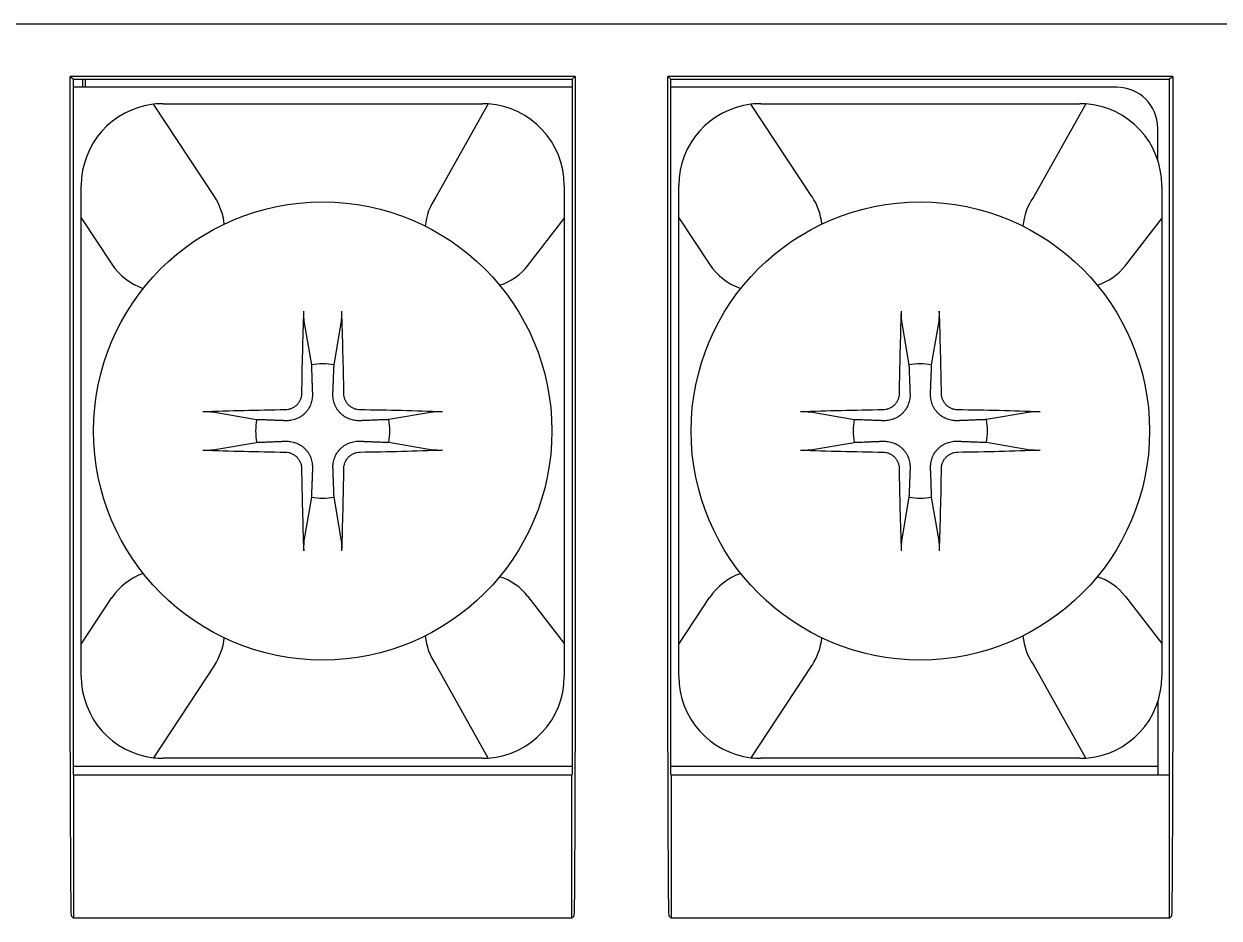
# Model space of a CAD drawing. Header units: millimetres. Extents: x 1618 to 2314, y 422 to 652.
# Drawn here: x 2034.28 to 2048.88, y 559.68 to 570.61 of the extents above; entities that cross this region are included whole.
import ezdxf

# ---------------------------------------------------------------- set-up
doc = ezdxf.new("R2010")
doc.units = ezdxf.units.MM

msp = doc.modelspace()

# ---------------------------------------------------------------- linework, layer by layer
for p, q in [((2013.652, 570.611), (2088.252, 570.611)), ((2041.011, 569.97), (2034.842, 569.97)), ((2034.842, 569.97), (2034.881, 569.936)), ((2034.842, 561.709), (2034.842, 569.97)), ((2034.881, 569.936), (2040.972, 569.936)), ((2034.881, 561.436), (2034.881, 569.936)), ((2034.995, 569.836), (2034.995, 569.936)), ((2035.027, 569.836), (2035.027, 569.936)), ((2041.011, 569.97), (2040.972, 569.936)), ((2040.972, 569.936), (2040.972, 561.436)), ((2041.011, 569.97), (2041.011, 561.709)), ((2048.311, 569.97), (2042.142, 569.97)), ((2042.142, 569.97), (2042.181, 569.936)), ((2042.142, 561.709), (2042.142, 569.97)), ((2042.181, 569.936), (2048.272, 569.936)), ((2042.181, 561.436), (2042.181, 569.936)), ((2048.311, 569.97), (2048.272, 569.936)), ((2048.272, 561.436), (2048.272, 569.936)), ((2048.311, 569.97), (2048.311, 561.709)), ((2040.972, 569.836), (2034.881, 569.836)), ((2047.627, 569.836), (2042.181, 569.836)), ((2036.603, 568.5), (2035.858, 569.629)), ((2035.977, 569.636), (2039.877, 569.636)), ((2039.947, 569.634), (2039.308, 568.492)), ((2043.903, 568.5), (2043.158, 569.629)), ((2043.277, 569.636), (2047.177, 569.636)), ((2047.247, 569.634), (2046.608, 568.492)), ((2048.127, 568.948), (2048.127, 569.336)), ((2034.977, 568.242), (2034.977, 568.636)), ((2040.877, 568.636), (2040.877, 568.234)), ((2042.277, 568.242), (2042.277, 568.636)), ((2048.177, 568.636), (2048.177, 568.234)), ((2034.977, 568.242), (2035.352, 567.673)), ((2034.977, 563.031), (2034.977, 568.242)), ((2040.432, 567.658), (2040.877, 568.234)), ((2040.877, 568.234), (2040.877, 563.038)), ((2042.277, 568.242), (2042.652, 567.673)), ((2042.277, 563.031), (2042.277, 568.242)), ((2047.732, 567.658), (2048.177, 568.234)), ((2048.177, 568.234), (2048.177, 563.038)), ((2037.697, 566.979), (2037.788, 566.444)), ((2038.065, 566.444), (2038.155, 566.979)), ((2044.997, 566.979), (2045.088, 566.444)), ((2045.365, 566.444), (2045.455, 566.979)), ((2037.118, 565.774), (2036.584, 565.865)), ((2039.269, 565.866), (2038.735, 565.775)), ((2044.418, 565.774), (2043.884, 565.865)), ((2046.569, 565.866), (2046.035, 565.775)), ((2036.584, 565.406), (2037.118, 565.497)), ((2038.735, 565.498), (2039.269, 565.407)), ((2043.884, 565.406), (2044.418, 565.497)), ((2046.035, 565.498), (2046.569, 565.407)), ((2037.788, 564.828), (2037.698, 564.293)), ((2038.156, 564.293), (2038.065, 564.828)), ((2045.088, 564.828), (2044.998, 564.293)), ((2045.456, 564.293), (2045.365, 564.828)), ((2034.977, 563.031), (2035.352, 563.599)), ((2040.432, 563.614), (2040.877, 563.038)), ((2042.277, 563.031), (2042.652, 563.599)), ((2047.732, 563.614), (2048.177, 563.038)), ((2034.977, 562.636), (2034.977, 563.031)), ((2040.877, 563.038), (2040.877, 562.636)), ((2042.277, 562.636), (2042.277, 563.031)), ((2048.177, 563.038), (2048.177, 562.636)), ((2036.603, 562.772), (2035.858, 561.643)), ((2039.947, 561.638), (2039.308, 562.78)), ((2043.903, 562.772), (2043.158, 561.643)), ((2047.247, 561.638), (2046.608, 562.78)), ((2048.127, 562.324), (2048.127, 561.536)), ((2040.971, 561.536), (2034.881, 561.536)), ((2039.877, 561.636), (2035.977, 561.636)), ((2048.127, 561.536), (2042.181, 561.536)), ((2047.177, 561.636), (2043.277, 561.636)), ((2048.127, 561.536), (2048.127, 561.433)), ((2034.884, 561.433), (2034.881, 561.436)), ((2034.884, 561.433), (2040.969, 561.433)), ((2034.884, 561.433), (2034.884, 559.683)), ((2040.969, 561.433), (2040.972, 561.436)), ((2040.969, 559.683), (2040.969, 561.433)), ((2042.184, 561.433), (2042.181, 561.436)), ((2042.184, 561.433), (2048.269, 561.433)), ((2042.184, 561.433), (2042.184, 559.683)), ((2048.272, 561.436), (2048.269, 561.433)), ((2048.269, 559.683), (2048.269, 561.433)), ((2034.884, 559.683), (2034.854, 559.709)), ((2040.969, 559.683), (2034.884, 559.683)), ((2040.999, 559.709), (2040.969, 559.683)), ((2042.184, 559.683), (2042.154, 559.709)), ((2048.269, 559.683), (2042.184, 559.683)), ((2048.299, 559.709), (2048.269, 559.683))]:
    msp.add_line(p, q)
for centre in [(2037.927, 565.636), (2045.227, 565.636)]:
    msp.add_circle(centre, 2.8)
for centre, radius, start, end in [((2047.627, 569.336), 0.5, 0, 90), ((2035.977, 568.636), 1, 96.8173, 180), ((2035.977, 568.636), 1, 90, 96.8173), ((2039.877, 568.636), 1, 85.9679, 90), ((2039.877, 568.636), 1, 0, 85.9679), ((2043.277, 568.636), 1, 96.8173, 180), ((2043.277, 568.636), 1, 90, 96.8173), ((2047.177, 568.636), 1, 85.9679, 90), ((2047.177, 568.636), 1, 0, 85.9679), ((2035.978, 568.087), 0.75, 5.9361, 33.4424), ((2039.878, 568.085), 0.7, 144.4374, 175.5132), ((2043.278, 568.087), 0.75, 5.9361, 33.4424), ((2047.178, 568.085), 0.7, 144.4374, 175.5132), ((2035.978, 568.087), 0.75, 213.4424, 251.0511), ((2039.878, 568.085), 0.7, 287.409, 322.3631), ((2043.278, 568.087), 0.75, 213.4424, 251.0511), ((2047.178, 568.085), 0.7, 287.409, 322.3631), ((2037.927, 565.636), 0.82, 80.3013, 99.7447), ((2045.227, 565.636), 0.82, 80.3013, 99.7447), ((2037.927, 565.636), 0.82, 170.3013, 189.7447), ((2037.927, 565.636), 0.82, 350.3013, 9.7447), ((2045.227, 565.636), 0.82, 170.3013, 189.7447), ((2045.227, 565.636), 0.82, 350.3013, 9.7447), ((2037.927, 565.636), 0.82, 260.3013, 279.7447), ((2045.227, 565.636), 0.82, 260.3013, 279.7447), ((2035.978, 563.185), 0.75, 108.9489, 146.5576), ((2039.878, 563.187), 0.7, 37.6369, 72.591), ((2043.278, 563.185), 0.75, 108.9489, 146.5576), ((2047.178, 563.187), 0.7, 37.6369, 72.591), ((2039.878, 563.187), 0.7, 184.4868, 215.5626), ((2047.178, 563.187), 0.7, 184.4868, 215.5626), ((2035.978, 563.185), 0.75, 326.5576, 354.0639), ((2043.278, 563.185), 0.75, 326.5576, 354.0639), ((2035.977, 562.636), 1, 180, 263.1827), ((2039.877, 562.636), 1, 274.0321, 0), ((2043.277, 562.636), 1, 180, 263.1827), ((2047.177, 562.636), 1, 274.0321, 0), ((2035.977, 562.636), 1, 263.1827, 270), ((2039.877, 562.636), 1, 270, 274.0321), ((2043.277, 562.636), 1, 263.1827, 270), ((2047.177, 562.636), 1, 270, 274.0321)]:
    msp.add_arc(centre, radius, start, end)
for centre, major_axis, ratio, start_param, end_param in [((2038.098, 565.635), (0.037, 4.997), 0.087156, 1.273815, 1.479878), ((2037.755, 565.635), (0.041, -4.997), 0.087156, 1.661715, 1.867777), ((2045.398, 565.635), (0.037, 4.997), 0.087156, 1.273815, 1.479878), ((2045.055, 565.635), (0.041, -4.997), 0.087156, 1.661715, 1.867777), ((2037.928, 565.464), (4.997, 0.041), 0.087156, 1.661715, 1.867777), ((2037.925, 565.464), (4.997, -0.037), 0.087156, 1.273815, 1.479878), ((2045.228, 565.464), (4.997, 0.041), 0.087156, 1.661715, 1.867777), ((2045.225, 565.464), (4.997, -0.037), 0.087156, 1.273815, 1.479878), ((2037.928, 565.808), (-4.997, 0.037), 0.087156, 1.273815, 1.479878), ((2037.925, 565.808), (-4.997, -0.041), 0.087156, 1.661715, 1.867777), ((2045.228, 565.808), (-4.997, 0.037), 0.087156, 1.273815, 1.479878), ((2045.225, 565.808), (-4.997, -0.041), 0.087156, 1.661715, 1.867777), ((2038.098, 565.637), (-0.041, 4.997), 0.087156, 1.661715, 1.867777), ((2037.755, 565.637), (-0.037, -4.997), 0.087156, 1.273815, 1.479878), ((2045.398, 565.637), (-0.041, 4.997), 0.087156, 1.661715, 1.867777), ((2045.055, 565.637), (-0.037, -4.997), 0.087156, 1.273815, 1.479878), ((2034.854, 561.709), (0, 2), 0.006109, 1.570796, 3.136357), ((2040.999, 561.709), (0, 2), 0.006109, 3.146827, 4.712389), ((2042.154, 561.709), (0, 2), 0.006109, 1.570796, 3.136358), ((2048.299, 561.709), (0, 2), 0.006109, 3.146827, 4.712389)]:
    msp.add_ellipse(centre, major_axis=major_axis, ratio=ratio, start_param=start_param, end_param=end_param)
for points, knots in [([(2037.693, 567.1), (2037.693, 567.089), (2037.692, 567.077), (2037.692, 567.059), (2037.692, 567.053), (2037.692, 567.041), (2037.693, 567.035), (2037.693, 567.024), (2037.693, 567.019), (2037.694, 567.009), (2037.694, 567.004), (2037.695, 566.996), (2037.695, 566.992), (2037.696, 566.985), (2037.696, 566.981), (2037.697, 566.979)], [0, 0, 0, 0, 0.25, 0.25, 0.375, 0.375, 0.5, 0.5, 0.625, 0.625, 0.75, 0.75, 0.875, 0.875, 1, 1, 1, 1]), ([(2038.155, 566.979), (2038.156, 566.982), (2038.156, 566.985), (2038.157, 566.992), (2038.157, 566.996), (2038.158, 567.004), (2038.158, 567.009), (2038.159, 567.019), (2038.159, 567.025), (2038.159, 567.036), (2038.159, 567.041), (2038.16, 567.053), (2038.16, 567.059), (2038.16, 567.071), (2038.159, 567.077), (2038.159, 567.089), (2038.159, 567.095), (2038.159, 567.1)], [0, 0, 0, 0, 0.125, 0.125, 0.25, 0.25, 0.375, 0.375, 0.5, 0.5, 0.625, 0.625, 0.75, 0.75, 0.875, 0.875, 1, 1, 1, 1]), ([(2044.993, 567.1), (2044.993, 567.089), (2044.992, 567.077), (2044.992, 567.059), (2044.992, 567.053), (2044.992, 567.041), (2044.993, 567.035), (2044.993, 567.024), (2044.993, 567.019), (2044.994, 567.009), (2044.994, 567.004), (2044.995, 566.996), (2044.995, 566.992), (2044.996, 566.985), (2044.996, 566.981), (2044.997, 566.979)], [0, 0, 0, 0, 0.25, 0.25, 0.375, 0.375, 0.5, 0.5, 0.625, 0.625, 0.75, 0.75, 0.875, 0.875, 1, 1, 1, 1]), ([(2045.455, 566.979), (2045.456, 566.982), (2045.456, 566.985), (2045.457, 566.992), (2045.457, 566.996), (2045.458, 567.004), (2045.458, 567.009), (2045.459, 567.019), (2045.459, 567.025), (2045.459, 567.036), (2045.459, 567.041), (2045.46, 567.053), (2045.46, 567.059), (2045.46, 567.071), (2045.459, 567.077), (2045.459, 567.089), (2045.459, 567.095), (2045.459, 567.1)], [0, 0, 0, 0, 0.125, 0.125, 0.25, 0.25, 0.375, 0.375, 0.5, 0.5, 0.625, 0.625, 0.75, 0.75, 0.875, 0.875, 1, 1, 1, 1]), ([(2037.668, 566.092), (2037.668, 566.079), (2037.667, 566.066), (2037.663, 566.047), (2037.661, 566.041), (2037.657, 566.029), (2037.655, 566.023), (2037.647, 566.005), (2037.641, 565.993), (2037.627, 565.972), (2037.619, 565.962), (2037.6, 565.944), (2037.591, 565.936), (2037.574, 565.925), (2037.569, 565.921), (2037.558, 565.915), (2037.552, 565.912), (2037.534, 565.905), (2037.522, 565.901), (2037.496, 565.896), (2037.484, 565.894), (2037.471, 565.894)], [0, 0, 0, 0, 0.125, 0.125, 0.1875, 0.1875, 0.25, 0.25, 0.375, 0.375, 0.5, 0.5, 0.625, 0.625, 0.6875, 0.6875, 0.75, 0.75, 0.875, 0.875, 1, 1, 1, 1]), ([(2037.801, 566.091), (2037.802, 566.07), (2037.801, 566.049), (2037.796, 566.018), (2037.794, 566.008), (2037.789, 565.987), (2037.786, 565.977), (2037.774, 565.946), (2037.765, 565.926), (2037.747, 565.897), (2037.74, 565.888), (2037.726, 565.87), (2037.718, 565.861), (2037.706, 565.849), (2037.701, 565.845), (2037.693, 565.837), (2037.679, 565.826), (2037.665, 565.816), (2037.646, 565.804), (2037.636, 565.798), (2037.616, 565.789), (2037.596, 565.78), (2037.576, 565.774), (2037.555, 565.768), (2037.544, 565.766), (2037.513, 565.761), (2037.493, 565.76), (2037.472, 565.761)], [0, 0, 0, 0, 0.125, 0.125, 0.1875, 0.1875, 0.25, 0.25, 0.375, 0.375, 0.4375, 0.4375, 0.5, 0.5, 0.53125, 0.53125, 0.5625, 0.625, 0.625, 0.6875, 0.6875, 0.75, 0.8125, 0.8125, 0.875, 0.875, 1, 1, 1, 1]), ([(2038.381, 565.761), (2038.36, 565.76), (2038.34, 565.762), (2038.309, 565.766), (2038.299, 565.768), (2038.278, 565.774), (2038.268, 565.777), (2038.237, 565.788), (2038.217, 565.798), (2038.188, 565.816), (2038.179, 565.823), (2038.16, 565.837), (2038.152, 565.845), (2038.139, 565.857), (2038.135, 565.861), (2038.128, 565.87), (2038.116, 565.883), (2038.106, 565.897), (2038.094, 565.916), (2038.089, 565.926), (2038.079, 565.946), (2038.07, 565.966), (2038.064, 565.987), (2038.059, 566.008), (2038.057, 566.018), (2038.052, 566.049), (2038.051, 566.07), (2038.051, 566.091)], [0, 0, 0, 0, 0.125, 0.125, 0.1875, 0.1875, 0.25, 0.25, 0.375, 0.375, 0.4375, 0.4375, 0.5, 0.5, 0.53125, 0.53125, 0.5625, 0.625, 0.625, 0.6875, 0.6875, 0.75, 0.8125, 0.8125, 0.875, 0.875, 1, 1, 1, 1]), ([(2038.382, 565.894), (2038.369, 565.895), (2038.356, 565.896), (2038.338, 565.9), (2038.331, 565.902), (2038.319, 565.905), (2038.313, 565.908), (2038.295, 565.915), (2038.284, 565.921), (2038.263, 565.936), (2038.252, 565.944), (2038.234, 565.962), (2038.226, 565.972), (2038.215, 565.988), (2038.212, 565.994), (2038.206, 566.005), (2038.203, 566.011), (2038.195, 566.028), (2038.192, 566.041), (2038.186, 566.066), (2038.185, 566.079), (2038.185, 566.092)], [0, 0, 0, 0, 0.125, 0.125, 0.1875, 0.1875, 0.25, 0.25, 0.375, 0.375, 0.5, 0.5, 0.625, 0.625, 0.6875, 0.6875, 0.75, 0.75, 0.875, 0.875, 1, 1, 1, 1]), ([(2044.968, 566.092), (2044.968, 566.079), (2044.967, 566.066), (2044.963, 566.047), (2044.961, 566.041), (2044.957, 566.029), (2044.955, 566.023), (2044.947, 566.005), (2044.941, 565.993), (2044.927, 565.972), (2044.919, 565.962), (2044.9, 565.944), (2044.891, 565.936), (2044.874, 565.925), (2044.869, 565.921), (2044.858, 565.915), (2044.852, 565.912), (2044.834, 565.905), (2044.822, 565.901), (2044.796, 565.896), (2044.784, 565.894), (2044.771, 565.894)], [0, 0, 0, 0, 0.125, 0.125, 0.1875, 0.1875, 0.25, 0.25, 0.375, 0.375, 0.5, 0.5, 0.625, 0.625, 0.6875, 0.6875, 0.75, 0.75, 0.875, 0.875, 1, 1, 1, 1]), ([(2045.101, 566.091), (2045.102, 566.07), (2045.101, 566.049), (2045.096, 566.018), (2045.094, 566.008), (2045.089, 565.987), (2045.086, 565.977), (2045.074, 565.946), (2045.065, 565.926), (2045.047, 565.897), (2045.04, 565.888), (2045.026, 565.87), (2045.018, 565.861), (2045.006, 565.849), (2045.001, 565.845), (2044.993, 565.837), (2044.979, 565.826), (2044.965, 565.816), (2044.946, 565.804), (2044.936, 565.798), (2044.916, 565.789), (2044.896, 565.78), (2044.876, 565.774), (2044.855, 565.768), (2044.844, 565.766), (2044.813, 565.761), (2044.793, 565.76), (2044.772, 565.761)], [0, 0, 0, 0, 0.125, 0.125, 0.1875, 0.1875, 0.25, 0.25, 0.375, 0.375, 0.4375, 0.4375, 0.5, 0.5, 0.53125, 0.53125, 0.5625, 0.625, 0.625, 0.6875, 0.6875, 0.75, 0.8125, 0.8125, 0.875, 0.875, 1, 1, 1, 1]), ([(2045.681, 565.761), (2045.66, 565.76), (2045.64, 565.762), (2045.609, 565.766), (2045.599, 565.768), (2045.578, 565.774), (2045.568, 565.777), (2045.537, 565.788), (2045.517, 565.798), (2045.488, 565.816), (2045.479, 565.823), (2045.46, 565.837), (2045.452, 565.845), (2045.439, 565.857), (2045.435, 565.861), (2045.428, 565.87), (2045.416, 565.883), (2045.406, 565.897), (2045.394, 565.916), (2045.389, 565.926), (2045.379, 565.946), (2045.37, 565.966), (2045.364, 565.987), (2045.359, 566.008), (2045.357, 566.018), (2045.352, 566.049), (2045.351, 566.07), (2045.351, 566.091)], [0, 0, 0, 0, 0.125, 0.125, 0.1875, 0.1875, 0.25, 0.25, 0.375, 0.375, 0.4375, 0.4375, 0.5, 0.5, 0.53125, 0.53125, 0.5625, 0.625, 0.625, 0.6875, 0.6875, 0.75, 0.8125, 0.8125, 0.875, 0.875, 1, 1, 1, 1]), ([(2045.682, 565.894), (2045.669, 565.895), (2045.656, 565.896), (2045.638, 565.9), (2045.631, 565.902), (2045.619, 565.905), (2045.613, 565.908), (2045.595, 565.915), (2045.584, 565.921), (2045.563, 565.936), (2045.552, 565.944), (2045.534, 565.962), (2045.526, 565.972), (2045.515, 565.988), (2045.512, 565.994), (2045.506, 566.005), (2045.503, 566.011), (2045.495, 566.028), (2045.492, 566.041), (2045.486, 566.066), (2045.485, 566.079), (2045.485, 566.092)], [0, 0, 0, 0, 0.125, 0.125, 0.1875, 0.1875, 0.25, 0.25, 0.375, 0.375, 0.5, 0.5, 0.625, 0.625, 0.6875, 0.6875, 0.75, 0.75, 0.875, 0.875, 1, 1, 1, 1]), ([(2036.584, 565.865), (2036.581, 565.865), (2036.578, 565.866), (2036.571, 565.867), (2036.567, 565.867), (2036.558, 565.868), (2036.553, 565.868), (2036.543, 565.868), (2036.538, 565.868), (2036.527, 565.869), (2036.521, 565.869), (2036.51, 565.869), (2036.504, 565.869), (2036.492, 565.869), (2036.486, 565.869), (2036.474, 565.869), (2036.468, 565.869), (2036.462, 565.868)], [0, 0, 0, 0, 0.125, 0.125, 0.25, 0.25, 0.375, 0.375, 0.5, 0.5, 0.625, 0.625, 0.75, 0.75, 0.875, 0.875, 1, 1, 1, 1]), ([(2039.391, 565.87), (2039.379, 565.87), (2039.367, 565.87), (2039.349, 565.87), (2039.343, 565.87), (2039.332, 565.87), (2039.326, 565.87), (2039.315, 565.87), (2039.31, 565.869), (2039.3, 565.869), (2039.295, 565.869), (2039.286, 565.868), (2039.282, 565.868), (2039.275, 565.867), (2039.272, 565.866), (2039.269, 565.866)], [0, 0, 0, 0, 0.25, 0.25, 0.375, 0.375, 0.5, 0.5, 0.625, 0.625, 0.75, 0.75, 0.875, 0.875, 1, 1, 1, 1]), ([(2043.884, 565.865), (2043.881, 565.865), (2043.878, 565.866), (2043.871, 565.867), (2043.867, 565.867), (2043.858, 565.868), (2043.853, 565.868), (2043.843, 565.868), (2043.838, 565.868), (2043.827, 565.869), (2043.821, 565.869), (2043.81, 565.869), (2043.804, 565.869), (2043.792, 565.869), (2043.786, 565.869), (2043.774, 565.869), (2043.768, 565.869), (2043.762, 565.868)], [0, 0, 0, 0, 0.125, 0.125, 0.25, 0.25, 0.375, 0.375, 0.5, 0.5, 0.625, 0.625, 0.75, 0.75, 0.875, 0.875, 1, 1, 1, 1]), ([(2046.691, 565.87), (2046.679, 565.87), (2046.667, 565.87), (2046.649, 565.87), (2046.643, 565.87), (2046.632, 565.87), (2046.626, 565.87), (2046.615, 565.87), (2046.61, 565.869), (2046.6, 565.869), (2046.595, 565.869), (2046.586, 565.868), (2046.582, 565.868), (2046.575, 565.867), (2046.572, 565.866), (2046.569, 565.866)], [0, 0, 0, 0, 0.25, 0.25, 0.375, 0.375, 0.5, 0.5, 0.625, 0.625, 0.75, 0.75, 0.875, 0.875, 1, 1, 1, 1]), ([(2037.472, 565.511), (2037.493, 565.512), (2037.513, 565.51), (2037.544, 565.506), (2037.555, 565.504), (2037.575, 565.498), (2037.586, 565.495), (2037.616, 565.484), (2037.636, 565.474), (2037.665, 565.456), (2037.675, 565.449), (2037.693, 565.435), (2037.701, 565.427), (2037.714, 565.415), (2037.718, 565.411), (2037.725, 565.402), (2037.737, 565.389), (2037.747, 565.375), (2037.759, 565.356), (2037.764, 565.346), (2037.774, 565.326), (2037.783, 565.306), (2037.789, 565.285), (2037.794, 565.264), (2037.796, 565.254), (2037.801, 565.223), (2037.802, 565.202), (2037.802, 565.181)], [0, 0, 0, 0, 0.125, 0.125, 0.1875, 0.1875, 0.25, 0.25, 0.375, 0.375, 0.4375, 0.4375, 0.5, 0.5, 0.53125, 0.53125, 0.5625, 0.625, 0.625, 0.6875, 0.6875, 0.75, 0.8125, 0.8125, 0.875, 0.875, 1, 1, 1, 1]), ([(2038.052, 565.181), (2038.051, 565.202), (2038.052, 565.223), (2038.057, 565.254), (2038.059, 565.264), (2038.064, 565.285), (2038.067, 565.295), (2038.079, 565.326), (2038.088, 565.346), (2038.106, 565.375), (2038.113, 565.384), (2038.127, 565.402), (2038.135, 565.411), (2038.147, 565.423), (2038.152, 565.427), (2038.16, 565.435), (2038.174, 565.446), (2038.188, 565.456), (2038.207, 565.468), (2038.217, 565.474), (2038.237, 565.484), (2038.257, 565.492), (2038.277, 565.498), (2038.298, 565.504), (2038.309, 565.506), (2038.34, 565.511), (2038.36, 565.512), (2038.381, 565.511)], [0, 0, 0, 0, 0.125, 0.125, 0.1875, 0.1875, 0.25, 0.25, 0.375, 0.375, 0.4375, 0.4375, 0.5, 0.5, 0.53125, 0.53125, 0.5625, 0.625, 0.625, 0.6875, 0.6875, 0.75, 0.8125, 0.8125, 0.875, 0.875, 1, 1, 1, 1]), ([(2044.772, 565.511), (2044.793, 565.512), (2044.813, 565.51), (2044.844, 565.506), (2044.855, 565.504), (2044.875, 565.498), (2044.886, 565.495), (2044.916, 565.484), (2044.936, 565.474), (2044.965, 565.456), (2044.975, 565.449), (2044.993, 565.435), (2045.001, 565.427), (2045.014, 565.415), (2045.018, 565.411), (2045.025, 565.402), (2045.037, 565.389), (2045.047, 565.375), (2045.059, 565.356), (2045.064, 565.346), (2045.074, 565.326), (2045.083, 565.306), (2045.089, 565.285), (2045.094, 565.264), (2045.096, 565.254), (2045.101, 565.223), (2045.102, 565.202), (2045.102, 565.181)], [0, 0, 0, 0, 0.125, 0.125, 0.1875, 0.1875, 0.25, 0.25, 0.375, 0.375, 0.4375, 0.4375, 0.5, 0.5, 0.53125, 0.53125, 0.5625, 0.625, 0.625, 0.6875, 0.6875, 0.75, 0.8125, 0.8125, 0.875, 0.875, 1, 1, 1, 1]), ([(2045.352, 565.181), (2045.351, 565.202), (2045.352, 565.223), (2045.357, 565.254), (2045.359, 565.264), (2045.364, 565.285), (2045.367, 565.295), (2045.379, 565.326), (2045.388, 565.346), (2045.406, 565.375), (2045.413, 565.384), (2045.427, 565.402), (2045.435, 565.411), (2045.447, 565.423), (2045.452, 565.427), (2045.46, 565.435), (2045.474, 565.446), (2045.488, 565.456), (2045.507, 565.468), (2045.517, 565.474), (2045.537, 565.484), (2045.557, 565.492), (2045.577, 565.498), (2045.598, 565.504), (2045.609, 565.506), (2045.64, 565.511), (2045.66, 565.512), (2045.681, 565.511)], [0, 0, 0, 0, 0.125, 0.125, 0.1875, 0.1875, 0.25, 0.25, 0.375, 0.375, 0.4375, 0.4375, 0.5, 0.5, 0.53125, 0.53125, 0.5625, 0.625, 0.625, 0.6875, 0.6875, 0.75, 0.8125, 0.8125, 0.875, 0.875, 1, 1, 1, 1]), ([(2036.462, 565.402), (2036.474, 565.402), (2036.486, 565.402), (2036.504, 565.402), (2036.51, 565.402), (2036.521, 565.402), (2036.527, 565.402), (2036.538, 565.402), (2036.543, 565.403), (2036.553, 565.403), (2036.558, 565.403), (2036.567, 565.404), (2036.571, 565.404), (2036.578, 565.405), (2036.581, 565.406), (2036.584, 565.406)], [0, 0, 0, 0, 0.25, 0.25, 0.375, 0.375, 0.5, 0.5, 0.625, 0.625, 0.75, 0.75, 0.875, 0.875, 1, 1, 1, 1]), ([(2037.471, 565.378), (2037.484, 565.377), (2037.497, 565.376), (2037.515, 565.372), (2037.522, 565.37), (2037.534, 565.367), (2037.54, 565.364), (2037.558, 565.357), (2037.569, 565.351), (2037.59, 565.336), (2037.601, 565.328), (2037.619, 565.31), (2037.627, 565.3), (2037.638, 565.284), (2037.641, 565.278), (2037.647, 565.267), (2037.65, 565.261), (2037.658, 565.244), (2037.661, 565.231), (2037.667, 565.206), (2037.668, 565.193), (2037.669, 565.18)], [0, 0, 0, 0, 0.125, 0.125, 0.1875, 0.1875, 0.25, 0.25, 0.375, 0.375, 0.5, 0.5, 0.625, 0.625, 0.6875, 0.6875, 0.75, 0.75, 0.875, 0.875, 1, 1, 1, 1]), ([(2038.185, 565.18), (2038.185, 565.193), (2038.187, 565.206), (2038.19, 565.225), (2038.192, 565.231), (2038.196, 565.243), (2038.198, 565.249), (2038.206, 565.267), (2038.212, 565.279), (2038.226, 565.3), (2038.234, 565.31), (2038.253, 565.328), (2038.263, 565.336), (2038.279, 565.347), (2038.284, 565.351), (2038.295, 565.357), (2038.301, 565.36), (2038.319, 565.367), (2038.331, 565.371), (2038.357, 565.376), (2038.369, 565.378), (2038.382, 565.378)], [0, 0, 0, 0, 0.125, 0.125, 0.1875, 0.1875, 0.25, 0.25, 0.375, 0.375, 0.5, 0.5, 0.625, 0.625, 0.6875, 0.6875, 0.75, 0.75, 0.875, 0.875, 1, 1, 1, 1]), ([(2039.269, 565.407), (2039.272, 565.407), (2039.275, 565.406), (2039.282, 565.406), (2039.286, 565.405), (2039.295, 565.404), (2039.3, 565.404), (2039.31, 565.404), (2039.315, 565.404), (2039.326, 565.403), (2039.332, 565.403), (2039.343, 565.403), (2039.349, 565.403), (2039.361, 565.403), (2039.367, 565.403), (2039.379, 565.403), (2039.385, 565.403), (2039.391, 565.404)], [0, 0, 0, 0, 0.125, 0.125, 0.25, 0.25, 0.375, 0.375, 0.5, 0.5, 0.625, 0.625, 0.75, 0.75, 0.875, 0.875, 1, 1, 1, 1]), ([(2043.762, 565.402), (2043.774, 565.402), (2043.786, 565.402), (2043.804, 565.402), (2043.81, 565.402), (2043.821, 565.402), (2043.827, 565.402), (2043.838, 565.402), (2043.843, 565.403), (2043.853, 565.403), (2043.858, 565.403), (2043.867, 565.404), (2043.871, 565.404), (2043.878, 565.405), (2043.881, 565.406), (2043.884, 565.406)], [0, 0, 0, 0, 0.25, 0.25, 0.375, 0.375, 0.5, 0.5, 0.625, 0.625, 0.75, 0.75, 0.875, 0.875, 1, 1, 1, 1]), ([(2044.771, 565.378), (2044.784, 565.377), (2044.797, 565.376), (2044.815, 565.372), (2044.822, 565.37), (2044.834, 565.367), (2044.84, 565.364), (2044.858, 565.357), (2044.869, 565.351), (2044.89, 565.336), (2044.901, 565.328), (2044.919, 565.31), (2044.927, 565.3), (2044.938, 565.284), (2044.941, 565.278), (2044.947, 565.267), (2044.95, 565.261), (2044.958, 565.244), (2044.961, 565.231), (2044.967, 565.206), (2044.968, 565.193), (2044.969, 565.18)], [0, 0, 0, 0, 0.125, 0.125, 0.1875, 0.1875, 0.25, 0.25, 0.375, 0.375, 0.5, 0.5, 0.625, 0.625, 0.6875, 0.6875, 0.75, 0.75, 0.875, 0.875, 1, 1, 1, 1]), ([(2045.485, 565.18), (2045.485, 565.193), (2045.487, 565.206), (2045.49, 565.225), (2045.492, 565.231), (2045.496, 565.243), (2045.498, 565.249), (2045.506, 565.267), (2045.512, 565.279), (2045.526, 565.3), (2045.534, 565.31), (2045.553, 565.328), (2045.563, 565.336), (2045.579, 565.347), (2045.584, 565.351), (2045.595, 565.357), (2045.601, 565.36), (2045.619, 565.367), (2045.631, 565.371), (2045.657, 565.376), (2045.669, 565.378), (2045.682, 565.378)], [0, 0, 0, 0, 0.125, 0.125, 0.1875, 0.1875, 0.25, 0.25, 0.375, 0.375, 0.5, 0.5, 0.625, 0.625, 0.6875, 0.6875, 0.75, 0.75, 0.875, 0.875, 1, 1, 1, 1]), ([(2046.569, 565.407), (2046.572, 565.407), (2046.575, 565.406), (2046.582, 565.406), (2046.586, 565.405), (2046.595, 565.404), (2046.6, 565.404), (2046.61, 565.404), (2046.615, 565.404), (2046.626, 565.403), (2046.632, 565.403), (2046.643, 565.403), (2046.649, 565.403), (2046.661, 565.403), (2046.667, 565.403), (2046.679, 565.403), (2046.685, 565.403), (2046.691, 565.404)], [0, 0, 0, 0, 0.125, 0.125, 0.25, 0.25, 0.375, 0.375, 0.5, 0.5, 0.625, 0.625, 0.75, 0.75, 0.875, 0.875, 1, 1, 1, 1]), ([(2037.698, 564.293), (2037.697, 564.29), (2037.697, 564.287), (2037.696, 564.28), (2037.696, 564.276), (2037.695, 564.268), (2037.695, 564.263), (2037.694, 564.253), (2037.694, 564.247), (2037.694, 564.236), (2037.694, 564.231), (2037.693, 564.219), (2037.693, 564.213), (2037.694, 564.201), (2037.694, 564.195), (2037.694, 564.183), (2037.694, 564.177), (2037.694, 564.172)], [0, 0, 0, 0, 0.125, 0.125, 0.25, 0.25, 0.375, 0.375, 0.5, 0.5, 0.625, 0.625, 0.75, 0.75, 0.875, 0.875, 1, 1, 1, 1]), ([(2038.16, 564.172), (2038.16, 564.183), (2038.161, 564.195), (2038.161, 564.213), (2038.161, 564.219), (2038.161, 564.231), (2038.16, 564.237), (2038.16, 564.248), (2038.16, 564.253), (2038.159, 564.263), (2038.159, 564.268), (2038.158, 564.276), (2038.158, 564.28), (2038.157, 564.287), (2038.157, 564.291), (2038.156, 564.293)], [0, 0, 0, 0, 0.25, 0.25, 0.375, 0.375, 0.5, 0.5, 0.625, 0.625, 0.75, 0.75, 0.875, 0.875, 1, 1, 1, 1]), ([(2044.998, 564.293), (2044.997, 564.29), (2044.997, 564.287), (2044.996, 564.28), (2044.996, 564.276), (2044.995, 564.268), (2044.995, 564.263), (2044.994, 564.253), (2044.994, 564.247), (2044.994, 564.236), (2044.994, 564.231), (2044.993, 564.219), (2044.993, 564.213), (2044.994, 564.201), (2044.994, 564.195), (2044.994, 564.183), (2044.994, 564.177), (2044.994, 564.172)], [0, 0, 0, 0, 0.125, 0.125, 0.25, 0.25, 0.375, 0.375, 0.5, 0.5, 0.625, 0.625, 0.75, 0.75, 0.875, 0.875, 1, 1, 1, 1]), ([(2045.46, 564.172), (2045.46, 564.183), (2045.461, 564.195), (2045.461, 564.213), (2045.461, 564.219), (2045.461, 564.231), (2045.46, 564.237), (2045.46, 564.248), (2045.46, 564.253), (2045.459, 564.263), (2045.459, 564.268), (2045.458, 564.276), (2045.458, 564.28), (2045.457, 564.287), (2045.457, 564.291), (2045.456, 564.293)], [0, 0, 0, 0, 0.25, 0.25, 0.375, 0.375, 0.5, 0.5, 0.625, 0.625, 0.75, 0.75, 0.875, 0.875, 1, 1, 1, 1])]:
    msp.add_open_spline(points, degree=3, knots=knots)
for points, weights in [([(2037.788, 566.444), (2037.796, 566.219), (2037.801, 566.091)], [1, 1.31905273402, 1.607360829]), ([(2038.051, 566.091), (2038.056, 566.219), (2038.065, 566.444)], [1.607360829, 1.31905273402, 1]), ([(2045.088, 566.444), (2045.096, 566.219), (2045.101, 566.091)], [1, 1.31905273402, 1.607360829]), ([(2045.351, 566.091), (2045.356, 566.219), (2045.365, 566.444)], [1.607360829, 1.31905273402, 1]), ([(2037.472, 565.761), (2037.343, 565.766), (2037.118, 565.774)], [1.607360829, 1.31905273402, 1]), ([(2038.735, 565.775), (2038.51, 565.766), (2038.381, 565.761)], [1, 1.31905273402, 1.607360829]), ([(2044.772, 565.761), (2044.643, 565.766), (2044.418, 565.774)], [1.607360829, 1.31905273402, 1]), ([(2046.035, 565.775), (2045.81, 565.766), (2045.681, 565.761)], [1, 1.31905273402, 1.607360829]), ([(2037.118, 565.497), (2037.343, 565.506), (2037.472, 565.511)], [1, 1.31905273402, 1.607360829]), ([(2038.381, 565.511), (2038.51, 565.506), (2038.735, 565.498)], [1.607360829, 1.31905273402, 1]), ([(2044.418, 565.497), (2044.643, 565.506), (2044.772, 565.511)], [1, 1.31905273402, 1.607360829]), ([(2045.681, 565.511), (2045.81, 565.506), (2046.035, 565.498)], [1.607360829, 1.31905273402, 1]), ([(2037.802, 565.181), (2037.797, 565.053), (2037.788, 564.828)], [1.607360829, 1.31905273402, 1]), ([(2038.065, 564.828), (2038.057, 565.053), (2038.052, 565.181)], [1, 1.31905273402, 1.607360829]), ([(2045.102, 565.181), (2045.097, 565.053), (2045.088, 564.828)], [1.607360829, 1.31905273402, 1]), ([(2045.365, 564.828), (2045.357, 565.053), (2045.352, 565.181)], [1, 1.31905273402, 1.607360829])]:
    msp.add_rational_spline(points, weights, degree=2)

doc.saveas('drawing.dxf')
